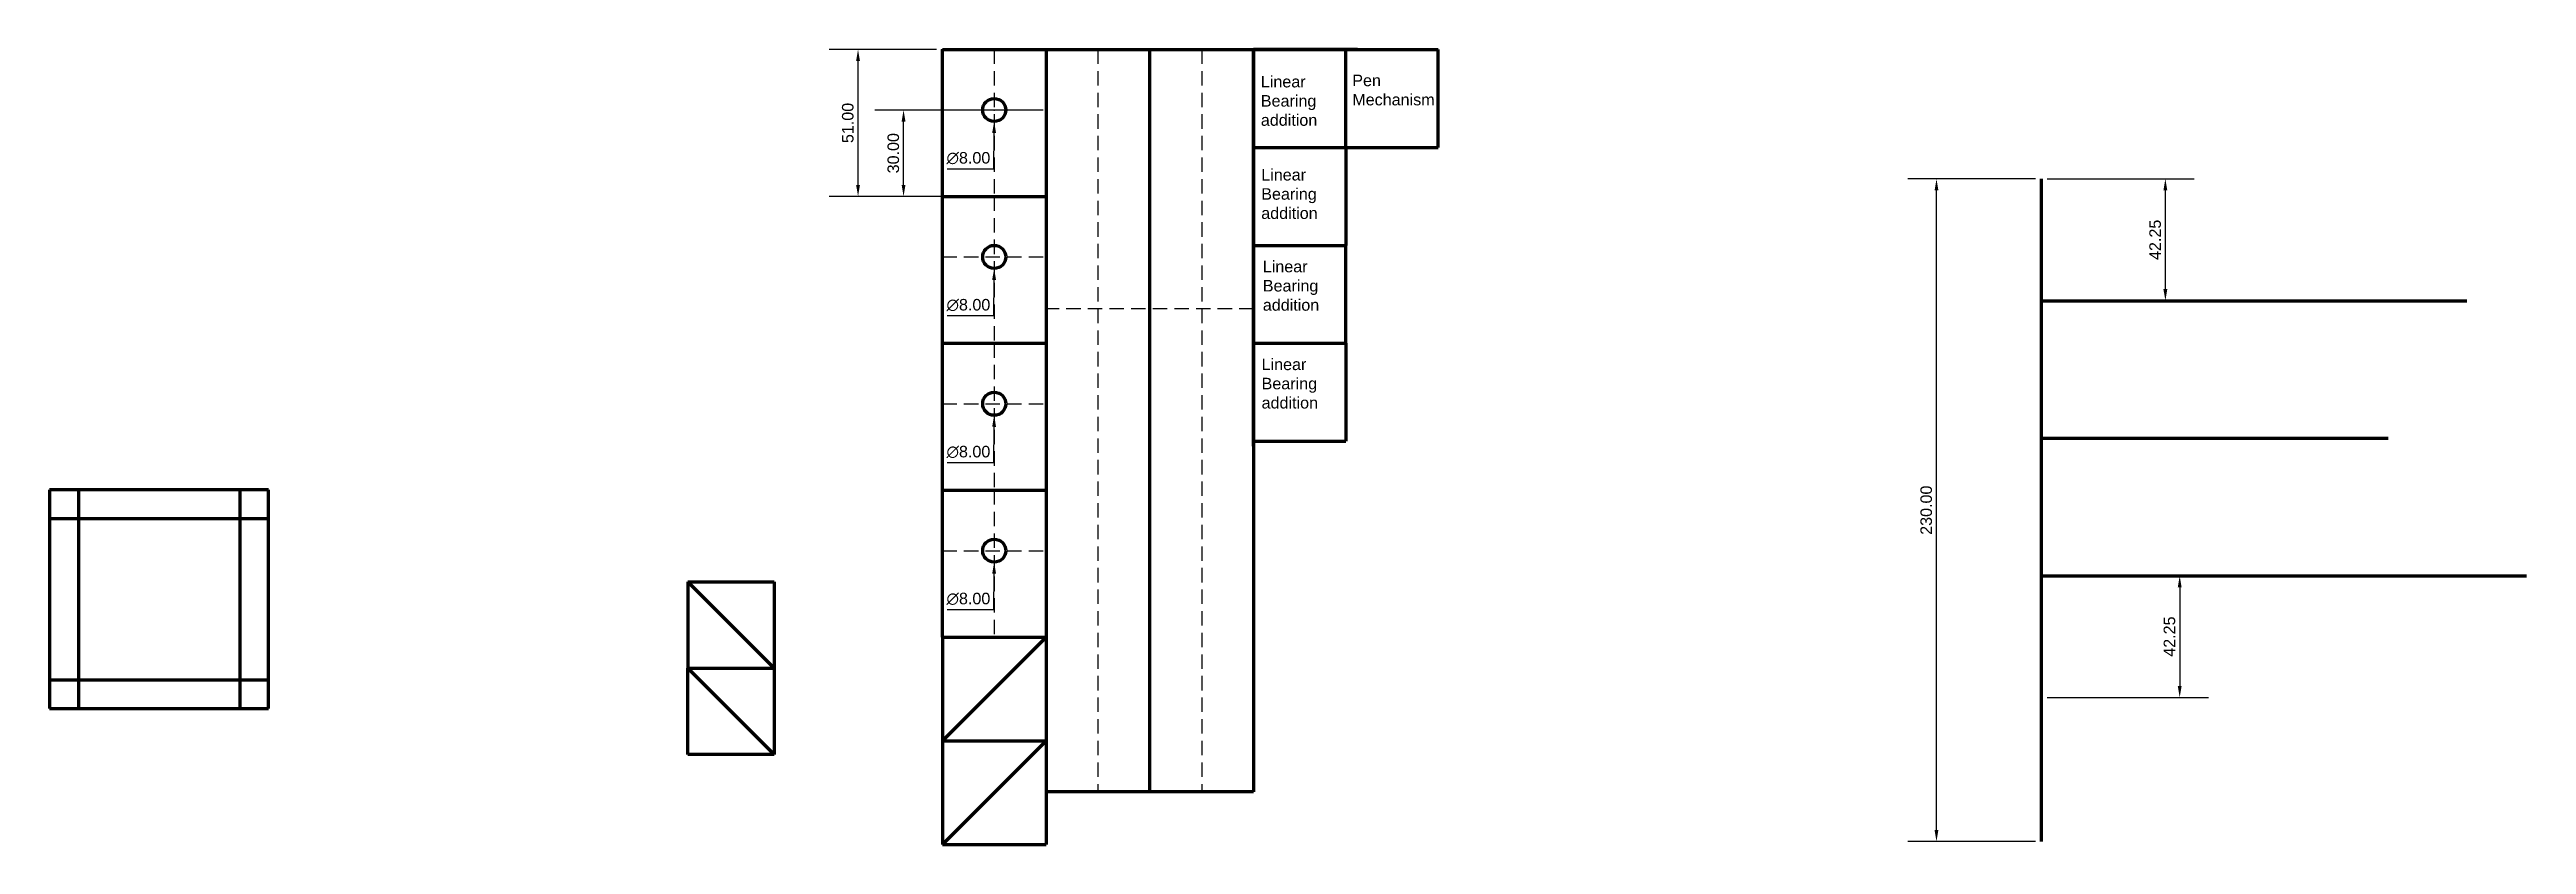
# Paper-space layout '2' of a CAD drawing. Header units: inches. Extents: x -309 to 550, y 21 to 297.
import ezdxf

# ---------------------------------------------------------------- set-up
doc = ezdxf.new("R2010")
doc.units = ezdxf.units.IN
doc.header["$LTSCALE"] = 10
doc.header["$MEASUREMENT"] = 0
doc.linetypes.add('DASHED', pattern=[0.75, 0.5, -0.25])
doc.styles.get("Standard").update_dxf_attribs({"font": 'arial.ttf'})
doc.dimstyles.get("Standard").update_dxf_attribs({"dimtxt": 4, "dimasz": 4, "dimexe": 10, "dimexo": 2, "dimgap": 1.5, "dimtad": 1, "dimtoh": 1, "dimzin": 0, "dimdsep": 46, "dimtxsty": 'Standard', "dimcen": 0.09, "dimadec": 0, "dimazin": 0, "dimtfac": 1, "dimtofl": 0, "dimtmove": 0, "dimatfit": 3, "dimfxl": 1, "dimtolj": 1, "dimtzin": 0, "dimarcsym": 0})

# ---------------------------------------------------------------- blocks, each defined once
blk = doc.blocks.new('*D8')
at = {"color": 0, "linetype": 'ByBlock', "lineweight": -2, "transparency": 16777216}
for p, q in [((-1.62, 297), (-38.86, 297)), ((-28.86, 250), (-28.86, 293)), ((-1.62, 246), (-38.86, 246))]:
    blk.add_line(p, q, dxfattribs=at)
at = {"color": 0, "linetype": 'ByBlock', "lineweight": 30, "transparency": 16777216}
for points in [[(-29.53, 293), (-28.2, 293), (-28.86, 297)], [(-29.53, 250), (-28.2, 250), (-28.86, 246)]]:
    blk.add_solid(points, dxfattribs=at)
at = {"layer": 'Defpoints', "color": 0, "linetype": 'ByBlock', "lineweight": 30, "transparency": 16777216}
for p in [(-28.86, 297), (0.38, 297), (0.38, 246)]:
    blk.add_point(p, dxfattribs=at)
at = {"color": 0, "linetype": 'ByBlock', "lineweight": 30, "transparency": 16777216, "insert": (-32.41, 271.5), "char_height": 4, "attachment_point": 5, "rotation": 90}
blk.add_mtext('\\A1;51.00', dxfattribs=at)
blk = doc.blocks.new('*D9')
at = {"color": 0, "linetype": 'ByBlock', "lineweight": -2, "transparency": 16777216}
for p, q in [((34.38, 276), (-23.08, 276)), ((-13.08, 250), (-13.08, 272)), ((34.38, 246), (-23.08, 246))]:
    blk.add_line(p, q, dxfattribs=at)
at = {"color": 0, "linetype": 'ByBlock', "lineweight": 70, "transparency": 16777216}
for points in [[(-13.74, 272), (-12.41, 272), (-13.08, 276)], [(-13.74, 250), (-12.41, 250), (-13.08, 246)]]:
    blk.add_solid(points, dxfattribs=at)
at = {"layer": 'Defpoints', "color": 0, "linetype": 'ByBlock', "lineweight": 70, "transparency": 16777216}
for p in [(-13.08, 276), (36.38, 276), (36.38, 246)]:
    blk.add_point(p, dxfattribs=at)
at = {"color": 0, "linetype": 'ByBlock', "lineweight": 30, "transparency": 16777216, "insert": (-16.62, 261), "char_height": 4, "attachment_point": 5, "rotation": 90}
blk.add_mtext('\\A1;30.00', dxfattribs=at)
blk = doc.blocks.new('*D10')
at = {"color": 0, "linetype": 'ByBlock', "lineweight": -2, "transparency": 16777216}
for p, q in [((18.29, 276), (18.47, 276)), ((18.38, 275.91), (18.38, 276.09)), ((18.28, 255.62), (18.34, 268)), ((2.05, 255.62), (18.28, 255.62))]:
    blk.add_line(p, q, dxfattribs=at)
at = {"color": 0, "linetype": 'ByBlock', "lineweight": 30, "transparency": 16777216}
blk.add_solid([(17.67, 268.01), (19.01, 268), (18.36, 272)], dxfattribs=at)
at = {"layer": 'Defpoints', "color": 0, "linetype": 'ByBlock', "lineweight": 30, "transparency": 16777216}
for p in [(18.4, 280), (18.36, 272)]:
    blk.add_point(p, dxfattribs=at)
at = {"color": 0, "linetype": 'ByBlock', "lineweight": 30, "transparency": 16777216, "insert": (9.42, 259.27), "char_height": 4, "attachment_point": 5}
blk.add_mtext('\\A1;∅8.00', dxfattribs=at)
blk = doc.blocks.new('*D11')
at = {"color": 0, "linetype": 'ByBlock', "lineweight": -2, "transparency": 16777216}
for p, q in [((18.29, 225), (18.47, 225)), ((18.38, 224.91), (18.38, 225.09)), ((18.28, 204.62), (18.34, 217)), ((2.05, 204.62), (18.28, 204.62))]:
    blk.add_line(p, q, dxfattribs=at)
at = {"color": 0, "linetype": 'ByBlock', "lineweight": 70, "transparency": 16777216}
blk.add_solid([(17.67, 217.01), (19.01, 217), (18.36, 221)], dxfattribs=at)
at = {"layer": 'Defpoints', "color": 0, "linetype": 'ByBlock', "lineweight": 70, "transparency": 16777216}
for p in [(18.4, 229), (18.36, 221)]:
    blk.add_point(p, dxfattribs=at)
at = {"color": 0, "linetype": 'ByBlock', "lineweight": 30, "transparency": 16777216, "insert": (9.42, 208.27), "char_height": 4, "attachment_point": 5}
blk.add_mtext('\\A1;∅8.00', dxfattribs=at)
blk = doc.blocks.new('*D12')
at = {"color": 0, "linetype": 'ByBlock', "lineweight": -2, "transparency": 16777216}
for p, q in [((18.29, 174), (18.47, 174)), ((18.38, 173.91), (18.38, 174.09)), ((18.28, 153.62), (18.34, 166)), ((2.05, 153.62), (18.28, 153.62))]:
    blk.add_line(p, q, dxfattribs=at)
at = {"color": 0, "linetype": 'ByBlock', "lineweight": 70, "transparency": 16777216}
blk.add_solid([(17.67, 166.01), (19.01, 166), (18.36, 170)], dxfattribs=at)
at = {"layer": 'Defpoints', "color": 0, "linetype": 'ByBlock', "lineweight": 70, "transparency": 16777216}
for p in [(18.4, 178), (18.36, 170)]:
    blk.add_point(p, dxfattribs=at)
at = {"color": 0, "linetype": 'ByBlock', "lineweight": 30, "transparency": 16777216, "insert": (9.42, 157.27), "char_height": 4, "attachment_point": 5}
blk.add_mtext('\\A1;∅8.00', dxfattribs=at)
blk = doc.blocks.new('*D13')
at = {"color": 0, "linetype": 'ByBlock', "lineweight": -2, "transparency": 16777216}
for p, q in [((18.29, 123), (18.47, 123)), ((18.38, 122.91), (18.38, 123.09)), ((18.28, 102.62), (18.34, 115)), ((2.05, 102.62), (18.28, 102.62))]:
    blk.add_line(p, q, dxfattribs=at)
at = {"color": 0, "linetype": 'ByBlock', "lineweight": 70, "transparency": 16777216}
blk.add_solid([(17.67, 115.01), (19.01, 115), (18.36, 119)], dxfattribs=at)
at = {"layer": 'Defpoints', "color": 0, "linetype": 'ByBlock', "lineweight": 70, "transparency": 16777216}
for p in [(18.4, 127), (18.36, 119)]:
    blk.add_point(p, dxfattribs=at)
at = {"color": 0, "linetype": 'ByBlock', "lineweight": 30, "transparency": 16777216, "insert": (9.42, 106.27), "char_height": 4, "attachment_point": 5}
blk.add_mtext('\\A1;∅8.00', dxfattribs=at)
blk = doc.blocks.new('*D14')
at = {"color": 0, "linetype": 'ByBlock', "lineweight": -2, "transparency": 16777216}
for p, q in [((383.63, 252.06), (434.67, 252.06)), ((424.67, 213.81), (424.67, 248.06)), ((383.63, 209.81), (434.67, 209.81))]:
    blk.add_line(p, q, dxfattribs=at)
at = {"color": 0, "linetype": 'ByBlock', "lineweight": 70, "transparency": 16777216}
for points in [[(424, 248.06), (425.34, 248.06), (424.67, 252.06)], [(424, 213.81), (425.34, 213.81), (424.67, 209.81)]]:
    blk.add_solid(points, dxfattribs=at)
at = {"layer": 'Defpoints', "color": 0, "linetype": 'ByBlock', "lineweight": 70, "transparency": 16777216}
for p in [(381.63, 252.06), (424.67, 252.06), (381.63, 209.81)]:
    blk.add_point(p, dxfattribs=at)
at = {"color": 0, "linetype": 'ByBlock', "lineweight": 70, "transparency": 16777216, "insert": (421.13, 230.93), "char_height": 4, "attachment_point": 5, "rotation": 90}
blk.add_mtext('\\A1;42.25', dxfattribs=at)
blk = doc.blocks.new('*D15')
at = {"color": 0, "linetype": 'ByBlock', "lineweight": -2, "transparency": 16777216}
for p, q in [((383.63, 114.31), (439.64, 114.31)), ((429.64, 110.31), (429.64, 76.06)), ((383.63, 72.06), (439.64, 72.06))]:
    blk.add_line(p, q, dxfattribs=at)
at = {"color": 0, "linetype": 'ByBlock', "lineweight": 70, "transparency": 16777216}
for points in [[(428.97, 110.31), (430.31, 110.31), (429.64, 114.31)], [(428.97, 76.06), (430.31, 76.06), (429.64, 72.06)]]:
    blk.add_solid(points, dxfattribs=at)
at = {"layer": 'Defpoints', "color": 0, "linetype": 'ByBlock', "lineweight": 70, "transparency": 16777216}
for p in [(381.63, 114.31), (381.63, 72.06), (429.64, 72.06)]:
    blk.add_point(p, dxfattribs=at)
at = {"color": 0, "linetype": 'ByBlock', "lineweight": 70, "transparency": 16777216, "insert": (426.1, 93.18), "char_height": 4, "attachment_point": 5, "rotation": 90}
blk.add_mtext('\\A1;42.25', dxfattribs=at)
blk = doc.blocks.new('*D16')
at = {"color": 0, "linetype": 'ByBlock', "lineweight": -2, "transparency": 16777216}
for p, q in [((379.63, 252.06), (335.27, 252.06)), ((345.27, 26.06), (345.27, 248.06)), ((379.63, 22.06), (335.27, 22.06))]:
    blk.add_line(p, q, dxfattribs=at)
at = {"color": 0, "linetype": 'ByBlock', "lineweight": 70, "transparency": 16777216}
for points in [[(344.6, 248.06), (345.93, 248.06), (345.27, 252.06)], [(344.6, 26.06), (345.93, 26.06), (345.27, 22.06)]]:
    blk.add_solid(points, dxfattribs=at)
at = {"layer": 'Defpoints', "color": 0, "linetype": 'ByBlock', "lineweight": 70, "transparency": 16777216}
for p in [(345.27, 252.06), (381.63, 252.06), (381.63, 22.06)]:
    blk.add_point(p, dxfattribs=at)
at = {"color": 0, "linetype": 'ByBlock', "lineweight": 70, "transparency": 16777216, "insert": (341.72, 137.06), "char_height": 4, "attachment_point": 5, "rotation": 90}
blk.add_mtext('\\A1;230.00', dxfattribs=at)

psp = doc.layouts.new('2')

# ---------------------------------------------------------------- linework, layer by layer
at = {"color": 85, "lineweight": 0, "true_color": 0x58ba48}
for p, q in [((0, 296.646), (0, 297.004)), ((0.381, 297.004), (0, 297.004)), ((0, 297.004), (0, 296.646)), ((0, 296.646), (0, 297.004)), ((0, 297.004), (0, 296.646))]:
    psp.add_line(p, q, dxfattribs=at)
at = {"lineweight": 0}
for p, q in [((0, 297.004), (8, 297.004)), ((0, 289.004), (0, 297.004))]:
    psp.add_line(p, q, dxfattribs=at)
at = {"linetype": 'ByBlock', "lineweight": 70}
for p, q in [((0.381, 246.004), (0.381, 297.004)), ((0.381, 297.004), (36.381, 297.004)), ((36.381, 297.004), (36.381, 246.004)), ((36.381, 297.004), (36.381, 39.254)), ((36.381, 297.004), (72.381, 297.004)), ((72.381, 39.254), (72.381, 297.004)), ((72.381, 297.004), (108.381, 297.004)), ((108.381, 159.254), (108.381, 297.004)), ((108.381, 297.004), (108.381, 159.254)), ((144.381, 297.004), (108.381, 297.004)), ((108.381, 297.004), (108.381, 263.004)), ((108.381, 297.004), (140.381, 297.004)), ((140.381, 263.004), (140.381, 297.004)), ((140.381, 297.004), (172.381, 297.004)), ((172.381, 263.004), (172.381, 297.004)), ((108.381, 263.004), (140.381, 263.004)), ((108.381, 263.004), (108.381, 229.004)), ((140.381, 263.004), (140.381, 229.004)), ((140.381, 263.004), (172.381, 263.004)), ((381.631, 252.056), (381.631, 72.056)), ((0.381, 246.004), (36.381, 246.004)), ((0.381, 195.004), (0.381, 246.004)), ((0.381, 246.004), (36.381, 246.004)), ((36.381, 246.004), (36.381, 195.004)), ((108.381, 229.004), (140.381, 229.004)), ((108.381, 229.004), (108.381, 195.004)), ((108.381, 229.004), (140.381, 229.004)), ((140.381, 195.004), (140.381, 229.004)), ((381.631, 209.806), (529.274, 209.806)), ((0.381, 195.004), (36.381, 195.004)), ((0.381, 144.004), (0.381, 195.004)), ((0.381, 195.004), (36.381, 195.004)), ((36.381, 195.004), (36.381, 144.004)), ((108.381, 195.004), (140.381, 195.004)), ((108.381, 195.004), (108.381, 161.004)), ((140.381, 195.004), (140.381, 161.004)), ((108.381, 161.004), (140.381, 161.004)), ((108.381, 159.254), (108.381, 39.254)), ((381.631, 162.056), (501.935, 162.056)), ((-309.346, 144.166), (-309.346, 68.166)), ((-233.346, 144.166), (-309.346, 144.166)), ((-299.346, 144.166), (-299.346, 68.166)), ((-243.346, 144.166), (-243.346, 68.166)), ((-233.346, 68.166), (-233.346, 144.166)), ((0.381, 144.004), (36.381, 144.004)), ((0.381, 93.004), (0.381, 144.004)), ((0.381, 144.004), (36.381, 144.004)), ((36.381, 144.004), (36.381, 93.004)), ((-309.346, 134.166), (-233.346, 134.166)), ((-87.913, 112.23), (-87.913, 82.23)), ((-57.913, 82.23), (-87.913, 112.23)), ((-87.913, 112.23), (-57.913, 112.23)), ((-57.913, 112.23), (-57.913, 82.23)), ((381.631, 114.306), (549.94, 114.306)), ((0.381, 93.004), (36.381, 93.004)), ((0.381, 93.004), (0.381, 57.004)), ((0.381, 57.004), (36.381, 93.004)), ((-309.346, 78.166), (-233.346, 78.166)), ((-87.913, 82.23), (-57.913, 82.23)), ((-87.913, 52.23), (-87.913, 82.23)), ((-87.913, 82.23), (-57.913, 52.23)), ((-57.913, 82.23), (-57.913, 52.23)), ((381.631, 72.056), (381.631, 22.056)), ((-309.346, 68.166), (-233.346, 68.166)), ((-57.913, 52.23), (-87.913, 52.23)), ((0.381, 57.004), (0.381, 21.004)), ((0.381, 57.004), (36.381, 57.004)), ((36.381, 57.004), (0.381, 21.004)), ((108.381, 39.254), (36.381, 39.254)), ((36.381, 39.254), (36.381, 21.004)), ((0.381, 21.004), (36.381, 21.004))]:
    psp.add_line(p, q, dxfattribs=at)
at = {"linetype": 'DASHED', "lineweight": 30}
for p, q in [((18.381, 297.004), (18.381, 246.004)), ((54.381, 297.004), (54.381, 39.254)), ((90.381, 297.004), (90.381, 39.254)), ((0.381, 276.004), (36.381, 276.004)), ((18.381, 246.004), (18.381, 195.004)), ((0.381, 225.004), (36.381, 225.004)), ((108.381, 207.004), (36.381, 207.004)), ((18.381, 195.004), (18.381, 144.004)), ((0.381, 174.004), (36.381, 174.004)), ((18.381, 144.004), (18.381, 93.004)), ((0.381, 123.004), (36.381, 123.004))]:
    psp.add_line(p, q, dxfattribs=at)
at = {"linetype": 'ByBlock', "lineweight": 70}
for centre in [(18.381, 276.004), (18.381, 225.004), (18.381, 174.004), (18.381, 123.004)]:
    psp.add_circle(centre, 4, dxfattribs=at)

# ---------------------------------------------------------------- texts
at = {"linetype": 'ByBlock', "lineweight": 70, "char_height": 4, "attachment_point": 1}
for s, width, insert in [('Linear Bearing addition', 27.27849, (110.876, 287.848)), ('Pen \\PMechanism', 6.80868, (142.599, 288.278)), ('Linear Bearing addition', 27.27849, (111.014, 255.525)), ('Linear Bearing addition', 27.27849, (111.557, 223.659)), ('Linear Bearing addition', 27.27849, (111.141, 189.703))]:
    psp.add_mtext_dynamic_manual_height_columns(s, width=width, gutter_width=1, heights=[0], dxfattribs=dict(at, insert=insert))

# ---------------------------------------------------------------- dimensions: what is measured, and where the dimension line sits
at = {"linetype": 'ByBlock', "lineweight": 30}
for base, p1, p2, picture, middle in [((-28.865, 297.004), (0.381, 246.004), (0.381, 297.004), '*D8', (-32.407, 271.504)), ((-13.075, 276.004), (36.381, 246.004), (36.381, 276.004), '*D9', (-16.619, 261.004))]:
    dim = psp.add_linear_dim(base=base, p1=p1, p2=p2, angle=90, dimstyle='Standard', dxfattribs=at)
    dim.commit()
    dim.dimension.update_dxf_attribs({"geometry": picture, "text_midpoint": middle})
for p1, p2, picture, middle in [((18.401, 280.004), (18.361, 272.004), '*D10', (9.415, 255.615)), ((18.401, 229.004), (18.361, 221.004), '*D11', (9.415, 204.615)), ((18.401, 178.004), (18.361, 170.004), '*D12', (9.415, 153.615)), ((18.401, 127.004), (18.361, 119.004), '*D13', (9.415, 102.615))]:
    dim = psp.add_diameter_dim_2p(p1=p1, p2=p2, dimstyle='Standard', dxfattribs=at)
    dim.commit()
    dim.dimension.update_dxf_attribs({"geometry": picture, "text_midpoint": middle, "dimtype": 163})
at = {"linetype": 'ByBlock', "lineweight": 70}
for base, p1, p2, picture, middle in [((345.266, 252.056), (381.631, 22.056), (381.631, 252.056), '*D16', (341.722, 137.056)), ((424.671, 252.056), (381.631, 209.806), (381.631, 252.056), '*D14', (421.129, 230.931)), ((429.641, 72.056), (381.631, 114.306), (381.631, 72.056), '*D15', (426.098, 93.181))]:
    dim = psp.add_linear_dim(base=base, p1=p1, p2=p2, angle=90, dimstyle='Standard', dxfattribs=at)
    dim.commit()
    dim.dimension.update_dxf_attribs({"geometry": picture, "text_midpoint": middle})

doc.saveas('drawing.dxf')
